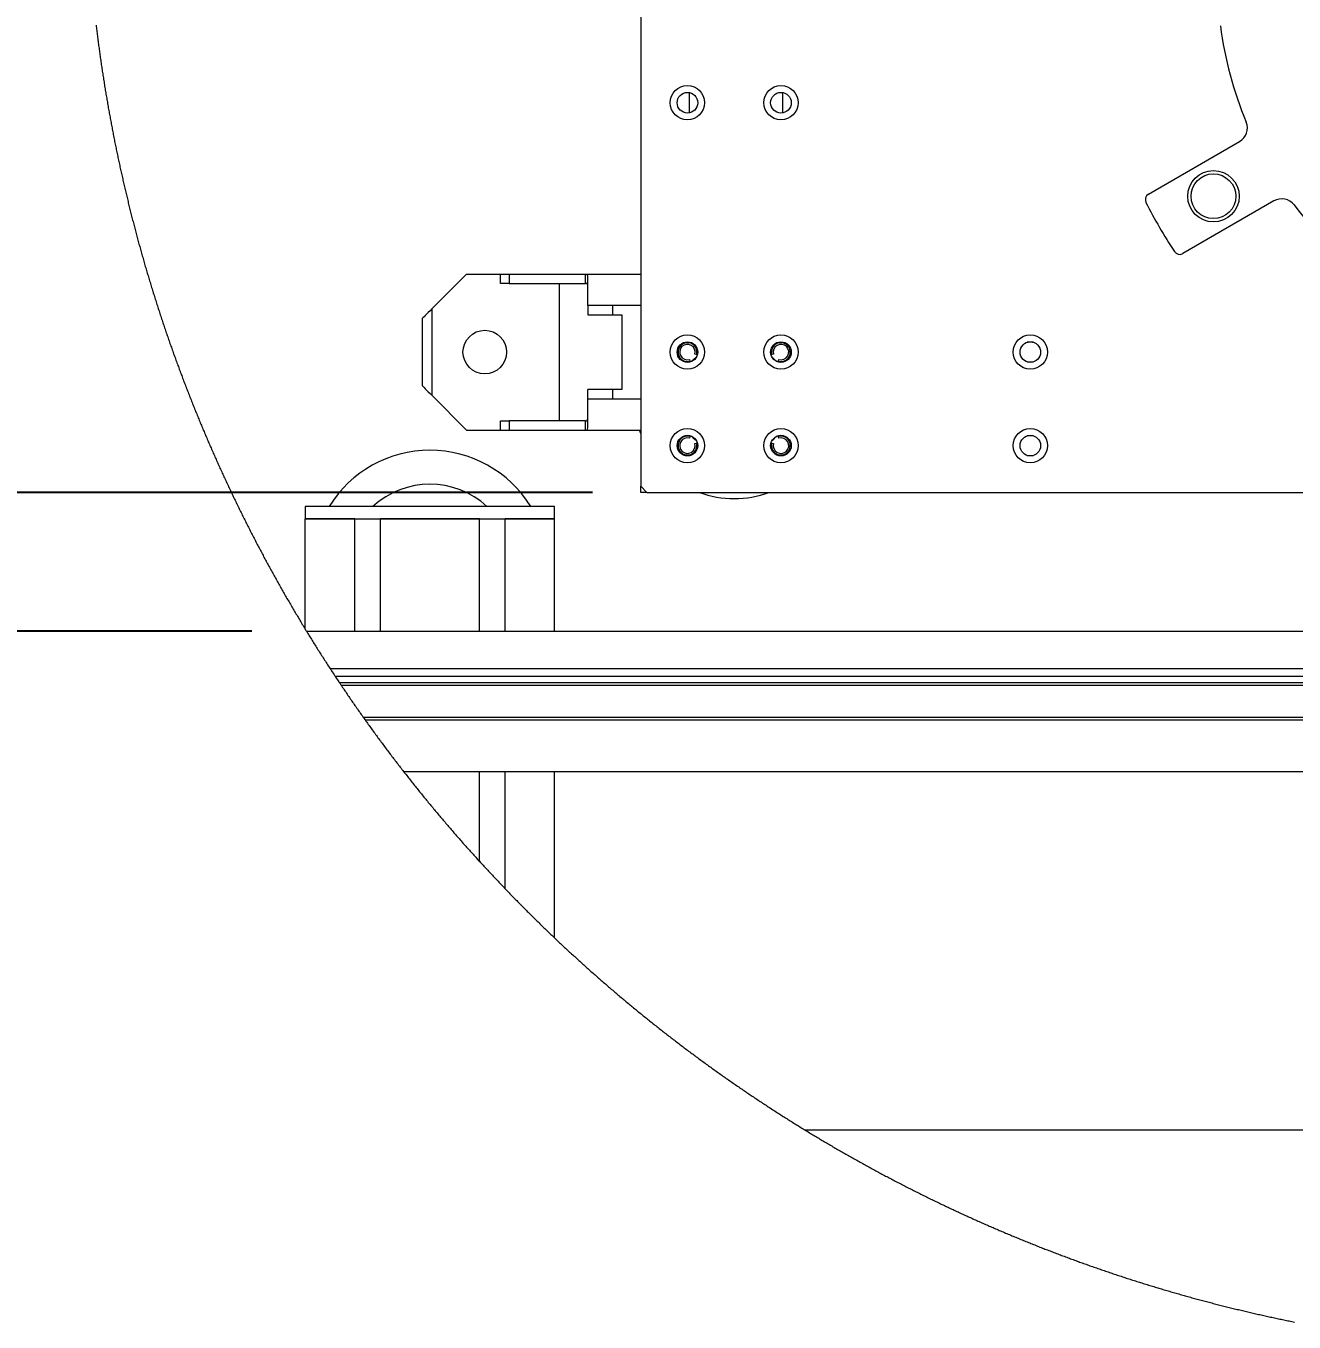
# Model space of a CAD drawing. Header units: millimetres. Extents: x 169 to 14583, y -399 to 10804.
# Drawn here: x 1693 to 2507, y 3822 to 4654 of the extents above; entities that cross this region are included whole.
import ezdxf

# ---------------------------------------------------------------- set-up
doc = ezdxf.new("R2010")
doc.units = ezdxf.units.MM
doc.header["$LTSCALE"] = 35
doc.layers.add('1', color=70, linetype='Continuous')
doc.styles.add('SLDTEXTSTYLE2', font='TXT', dxfattribs={"width": 0.7})
doc.dimstyles.new('SLDDIMSTYLE7', dxfattribs={"dimtxt": 105.988363, "dimasz": 26.25, "dimexe": 0, "dimexo": 0.0625, "dimgap": 26.497091, "dimtad": 1, "dimdec": 0, "dimlfac": 0.5, "dimrnd": 1e-09, "dimzin": 12, "dimdsep": 46, "dimtxsty": 'SLDTEXTSTYLE2', "dimsah": 1, "dimcen": 0.09, "dimadec": 0, "dimazin": 3, "dimtfac": 1, "dimtdec": 3, "dimtofl": 0, "dimtmove": 0, "dimatfit": 3, "dimfxl": 0, "dimfrac": 2, "dimtolj": 1, "dimtzin": 12, "dimarcsym": 0})

# ---------------------------------------------------------------- blocks, each defined once
blk = doc.blocks.new('_D_44')
at = {"layer": '1'}
for p, q in [((2056.63, 4354.46), (1472.93, 4354.46)), ((1507.93, 4354.46), (1507.93, 4265.46)), ((1313.46, 4177.32), (1313.46, 4318.97)), ((1475.52, 4318.97), (1475.52, 4177.32)), ((1838.16, 4265.46), (1472.93, 4265.46)), ((1507.93, 4265.46), (1507.93, 4177.32))]:
    blk.add_line(p, q, dxfattribs=at)
for centre, start, end in [((1394.49, 4318.97), 0, 180), ((1394.49, 4177.32), 180, 0)]:
    blk.add_arc(centre, 81.03, start, end, dxfattribs=at)
for points in [[(1507.93, 4354.46), (1502.68, 4328.21), (1513.18, 4328.21)], [(1507.93, 4265.46), (1513.18, 4291.71), (1502.68, 4291.71)]]:
    blk.add_solid(points, dxfattribs=at)
at = {"layer": '1', "insert": (1336.85, 4177.32), "char_height": 92.604, "attachment_point": 1, "rotation": 90, "style": 'SLDTEXTSTYLE2'}
blk.add_mtext('45', dxfattribs=at)

msp = doc.modelspace()

# ---------------------------------------------------------------- linework, layer by layer
at = {"color": 7, "linetype": 'Continuous', "lineweight": 18}
for p, q in [((2087.633, 5175.464), (2087.633, 4358.465)), ((2118.933, 4597.994), (2118.933, 4610.935)), ((2178.933, 4597.994), (2178.933, 4610.935)), ((2413.413, 4545.774), (2471.908, 4579.545)), ((2493.908, 4541.44), (2435.413, 4507.668)), ((1975.917, 4494.464), (1953.633, 4472.18)), ((1975.917, 4494.464), (1997.594, 4494.464)), ((1997.594, 4488.465), (1997.594, 4494.464)), ((1997.594, 4494.464), (2003.153, 4494.464)), ((2003.153, 4494.464), (2003.153, 4488.465)), ((2003.153, 4494.464), (2052.162, 4494.464)), ((2052.162, 4488.465), (2052.162, 4494.464)), ((2052.162, 4494.464), (2053.247, 4494.464)), ((2053.247, 4494.464), (2087.633, 4494.464)), ((2053.633, 4474.464), (2053.633, 4493.162)), ((2003.153, 4488.465), (1997.594, 4488.465)), ((2003.153, 4488.465), (2052.162, 4488.465)), ((2035.633, 4400.464), (2035.633, 4488.465)), ((2053.421, 4488.465), (2052.162, 4488.465)), ((2053.421, 4488.465), (2053.421, 4488.131)), ((2053.633, 4474.464), (2053.633, 4468.464)), ((2069.633, 4474.464), (2053.633, 4474.464)), ((2069.633, 4474.464), (2069.633, 4468.464)), ((2087.633, 4474.464), (2069.633, 4474.464)), ((1947.633, 4422.749), (1947.633, 4466.18)), ((1953.633, 4472.18), (1953.633, 4416.749)), ((2053.633, 4468.464), (2069.633, 4468.464)), ((2069.633, 4468.464), (2075.633, 4468.464)), ((2075.633, 4468.464), (2075.633, 4420.464)), ((2339.6, 4450.764), (2335.666, 4450.764)), ((2123.429, 4442.912), (2122.463, 4443.17)), ((2124.008, 4442.756), (2123.429, 4442.912)), ((2171.837, 4442.912), (2171.258, 4442.756)), ((2171.657, 4441.665), (2174.833, 4438.488)), ((2172.803, 4443.17), (2171.837, 4442.912)), ((2118.927, 4439.635), (2119.186, 4438.669)), ((2119.186, 4438.669), (2119.341, 4438.089)), ((2175.925, 4438.089), (2176.08, 4438.669)), ((2176.08, 4438.669), (2176.339, 4439.635)), ((2335.666, 4438.165), (2339.6, 4438.165)), ((1953.633, 4416.749), (1975.917, 4394.464)), ((2053.633, 4414.465), (2053.633, 4420.464)), ((2069.633, 4420.464), (2053.633, 4420.464)), ((2069.633, 4420.464), (2069.633, 4414.465)), ((2075.633, 4420.464), (2069.633, 4420.464)), ((2053.633, 4414.465), (2069.633, 4414.465)), ((2053.633, 4395.767), (2053.633, 4414.465)), ((2069.633, 4414.465), (2087.633, 4414.465)), ((1997.594, 4394.464), (1997.594, 4400.464)), ((1997.594, 4400.464), (2003.153, 4400.464)), ((2003.153, 4400.464), (2003.153, 4394.464)), ((2052.162, 4400.464), (2003.153, 4400.464)), ((2052.162, 4400.464), (2053.421, 4400.464)), ((2052.162, 4394.464), (2052.162, 4400.464)), ((2053.421, 4400.798), (2053.421, 4400.464)), ((1975.917, 4394.464), (1997.594, 4394.464)), ((1997.594, 4394.464), (2003.153, 4394.464)), ((2003.153, 4394.464), (2052.162, 4394.464)), ((2052.162, 4394.464), (2053.247, 4394.464)), ((2053.247, 4394.464), (2087.633, 4394.464)), ((2087.633, 4392.193), (2086.838, 4394.464)), ((2119.186, 4390.26), (2118.927, 4389.294)), ((2119.341, 4390.84), (2119.186, 4390.26)), ((2122.463, 4385.759), (2123.429, 4386.017)), ((2123.429, 4386.017), (2124.008, 4386.173)), ((2171.258, 4386.173), (2171.837, 4386.017)), ((2171.837, 4386.017), (2172.803, 4385.759)), ((2176.08, 4390.26), (2175.925, 4390.84)), ((2176.339, 4389.294), (2176.08, 4390.26)), ((2339.6, 4390.765), (2335.666, 4390.765)), ((2335.666, 4378.164), (2339.6, 4378.164)), ((2087.633, 4354.464), (2087.633, 4358.465)), ((2087.633, 4358.465), (2091.633, 4354.464)), ((2091.633, 4354.464), (2087.633, 4354.464)), ((2091.633, 4354.464), (3003.633, 4354.464)), ((1872.433, 4345.465), (1872.433, 4337.465)), ((2032.433, 4345.465), (1872.433, 4345.465)), ((2032.433, 4337.465), (2032.433, 4345.465)), ((1904.133, 4337.465), (1872.433, 4337.465)), ((1872.433, 4266.661), (1872.433, 4337.465)), ((1872.433, 4337.465), (2032.433, 4337.465)), ((1904.133, 4265.465), (1904.133, 4337.465)), ((1920.733, 4265.465), (1920.733, 4337.465)), ((1984.133, 4337.465), (1920.733, 4337.465)), ((1984.133, 4265.465), (1984.133, 4337.465)), ((2000.733, 4265.465), (2000.733, 4337.465)), ((2032.433, 4337.465), (2000.733, 4337.465)), ((2032.433, 4265.465), (2032.433, 4337.465)), ((1873.164, 4265.465), (3412.433, 4265.465)), ((1888.324, 4241.464), (3412.433, 4241.464)), ((1891.608, 4236.465), (3412.433, 4236.465)), ((1894.267, 4232.464), (3412.433, 4232.464)), ((1895.406, 4230.764), (3412.433, 4230.764)), ((1909.63, 4210.165), (3412.433, 4210.165)), ((1910.839, 4208.464), (3412.433, 4208.464)), ((1935.446, 4175.464), (3412.433, 4175.464)), ((1984.133, 4117.787), (1984.133, 4175.464)), ((2000.733, 4100.065), (2000.733, 4175.464)), ((2032.433, 4068.555), (2032.433, 4175.464)), ((2192.866, 3945.464), (3202.4, 3945.464))]:
    msp.add_line(p, q, dxfattribs=at)
at = {"color": 7, "linetype": 'Continuous', "lineweight": 18, "flags": 128}
for points in [[(1738.202, 4654.32), (1738.307, 4653.447), (1738.413, 4652.574), (1738.52, 4651.701), (1738.628, 4650.828), (1738.736, 4649.956), (1738.845, 4649.083), (1738.955, 4648.211), (1739.066, 4647.339), (1739.177, 4646.467), (1739.29, 4645.595), (1739.403, 4644.723), (1739.517, 4643.851), (1739.631, 4642.979), (1739.747, 4642.108), (1739.863, 4641.236), (1739.98, 4640.365), (1740.098, 4639.493), (1740.217, 4638.622), (1740.336, 4637.751), (1740.457, 4636.88), (1740.577, 4636.009), (1740.699, 4635.139), (1740.822, 4634.268), (1740.945, 4633.397), (1741.069, 4632.527), (1741.195, 4631.657), (1741.32, 4630.787), (1741.447, 4629.916), (1741.574, 4629.047), (1741.703, 4628.177), (1741.831, 4627.307), (1741.961, 4626.437), (1742.092, 4625.568), (1742.223, 4624.698), (1742.355, 4623.829), (1742.488, 4622.96), (1742.622, 4622.091), (1742.756, 4621.222), (1742.891, 4620.353), (1743.028, 4619.485), (1743.165, 4618.616), (1743.302, 4617.748), (1743.441, 4616.88), (1743.58, 4616.011), (1743.72, 4615.143), (1743.861, 4614.276), (1744.002, 4613.408), (1744.144, 4612.54), (1744.287, 4611.673), (1744.431, 4610.805), (1744.576, 4609.938), (1744.722, 4609.071), (1744.868, 4608.204), (1745.016, 4607.337), (1745.163, 4606.47), (1745.312, 4605.604), (1745.461, 4604.737), (1745.612, 4603.871), (1745.763, 4603.005), (1745.914, 4602.139), (1746.068, 4601.273), (1746.221, 4600.407), (1746.375, 4599.542), (1746.53, 4598.676), (1746.686, 4597.811), (1746.842, 4596.946), (1747, 4596.081), (1747.158, 4595.216), (1747.317, 4594.351), (1747.477, 4593.487), (1747.637, 4592.622), (1747.798, 4591.758), (1747.961, 4590.894), (1748.123, 4590.03), (1748.287, 4589.166), (1748.451, 4588.302), (1748.617, 4587.438), (1748.783, 4586.575), (1748.95, 4585.712), (1749.117, 4584.849), (1749.285, 4583.986), (1749.454, 4583.123), (1749.625, 4582.26), (1749.795, 4581.398), (1749.967, 4580.535), (1750.139, 4579.673), (1750.312, 4578.811), (1750.486, 4577.949), (1750.66, 4577.087), (1750.836, 4576.226), (1751.012, 4575.365), (1751.189, 4574.503), (1751.367, 4573.642), (1751.545, 4572.781), (1751.725, 4571.921), (1751.905, 4571.06), (1752.086, 4570.2), (1752.268, 4569.339), (1752.45, 4568.479), (1752.634, 4567.619), (1752.818, 4566.76), (1753.002, 4565.9), (1753.188, 4565.041), (1753.375, 4564.181), (1753.561, 4563.322), (1753.749, 4562.463), (1753.938, 4561.605), (1754.127, 4560.746), (1754.318, 4559.888), (1754.509, 4559.029), (1754.701, 4558.171), (1754.894, 4557.314), (1755.087, 4556.456), (1755.281, 4555.598), (1755.476, 4554.741), (1755.672, 4553.884), (1755.868, 4553.027), (1756.066, 4552.17), (1756.264, 4551.313), (1756.463, 4550.457), (1756.662, 4549.601), (1756.863, 4548.745), (1757.064, 4547.889), (1757.266, 4547.033), (1757.469, 4546.177), (1757.672, 4545.322), (1757.877, 4544.467), (1758.082, 4543.612), (1758.288, 4542.757), (1758.494, 4541.903), (1758.702, 4541.048), (1758.91, 4540.194), (1759.119, 4539.34), (1759.329, 4538.486), (1759.54, 4537.632), (1759.751, 4536.779), (1759.963, 4535.926), (1760.176, 4535.073), (1760.389, 4534.22), (1760.604, 4533.367), (1760.819, 4532.515), (1761.035, 4531.662), (1761.252, 4530.81), (1761.469, 4529.958), (1761.688, 4529.107), (1761.907, 4528.255), (1762.126, 4527.404), (1762.347, 4526.553), (1762.568, 4525.702), (1762.791, 4524.851), (1763.014, 4524.001), (1763.237, 4523.15), (1763.462, 4522.3), (1763.687, 4521.45), (1763.913, 4520.601), (1764.14, 4519.751), (1764.368, 4518.902), (1764.596, 4518.053), (1764.825, 4517.204), (1765.055, 4516.355), (1765.286, 4515.507), (1765.517, 4514.659), (1765.749, 4513.811), (1765.983, 4512.963), (1766.216, 4512.115), (1766.451, 4511.268), (1766.686, 4510.421), (1766.922, 4509.574), (1767.159, 4508.727), (1767.397, 4507.881), (1767.635, 4507.034), (1767.874, 4506.188), (1768.114, 4505.342), (1768.355, 4504.497), (1768.597, 4503.651), (1768.839, 4502.806), (1769.082, 4501.961), (1769.326, 4501.116), (1769.57, 4500.272), (1769.815, 4499.427), (1770.061, 4498.583), (1770.308, 4497.74), (1770.556, 4496.896), (1770.804, 4496.052), (1771.053, 4495.209), (1771.303, 4494.366), (1771.554, 4493.524), (1771.806, 4492.681), (1772.058, 4491.839), (1772.311, 4490.997), (1772.564, 4490.155), (1772.819, 4489.313), (1773.074, 4488.472), (1773.33, 4487.631), (1773.587, 4486.79), (1773.845, 4485.949), (1774.103, 4485.109), (1774.362, 4484.269), (1774.622, 4483.429), (1774.883, 4482.589), (1775.144, 4481.749), (1775.406, 4480.91), (1775.669, 4480.071), (1775.933, 4479.233), (1776.197, 4478.394), (1776.463, 4477.556), (1776.729, 4476.718), (1776.995, 4475.88), (1777.263, 4475.042), (1777.531, 4474.205), (1777.8, 4473.368), (1778.07, 4472.531), (1778.34, 4471.695), (1778.612, 4470.858), (1778.884, 4470.022), (1779.157, 4469.186), (1779.43, 4468.351), (1779.705, 4467.515), (1779.98, 4466.68), (1780.256, 4465.846), (1780.532, 4465.011), (1780.81, 4464.177), (1781.088, 4463.343), (1781.367, 4462.509), (1781.647, 4461.675), (1781.927, 4460.842), (1782.208, 4460.009), (1782.49, 4459.176), (1782.773, 4458.343), (1783.056, 4457.511), (1783.34, 4456.679), (1783.626, 4455.847), (1783.911, 4455.016), (1784.198, 4454.185), (1784.485, 4453.354), (1784.773, 4452.523), (1785.062, 4451.692), (1785.351, 4450.862), (1785.642, 4450.032), (1785.933, 4449.203), (1786.224, 4448.373), (1786.517, 4447.544), (1786.81, 4446.715), (1787.104, 4445.887), (1787.399, 4445.058), (1787.694, 4444.23), (1787.991, 4443.402), (1788.288, 4442.575), (1788.586, 4441.748), (1788.884, 4440.921), (1789.184, 4440.094), (1789.484, 4439.267), (1789.784, 4438.441), (1790.086, 4437.615), (1790.388, 4436.79), (1790.691, 4435.964), (1790.995, 4435.139), (1791.3, 4434.314), (1791.605, 4433.49), (1791.911, 4432.666), (1792.218, 4431.842), (1792.525, 4431.018), (1792.834, 4430.195), (1793.143, 4429.372), (1793.453, 4428.549), (1793.763, 4427.726), (1794.075, 4426.904), (1794.387, 4426.082), (1794.7, 4425.26), (1795.013, 4424.439), (1795.327, 4423.618), (1795.642, 4422.797), (1795.958, 4421.976), (1796.275, 4421.156), (1796.592, 4420.336), (1796.91, 4419.516), (1797.229, 4418.697), (1797.548, 4417.878), (1797.869, 4417.059), (1798.19, 4416.24), (1798.511, 4415.422), (1798.834, 4414.604), (1799.157, 4413.786), (1799.481, 4412.969), (1799.806, 4412.152), (1800.131, 4411.335), (1800.457, 4410.519), (1800.785, 4409.703), (1801.112, 4408.887), (1801.441, 4408.071), (1801.77, 4407.256), (1802.1, 4406.441), (1802.431, 4405.626), (1802.762, 4404.812), (1803.094, 4403.998), (1803.427, 4403.184), (1803.761, 4402.371), (1804.095, 4401.557), (1804.43, 4400.745), (1804.766, 4399.932), (1805.103, 4399.12), (1805.44, 4398.308), (1805.778, 4397.496), (1806.117, 4396.685), (1806.457, 4395.874), (1806.797, 4395.063), (1807.138, 4394.253), (1807.479, 4393.443), (1807.822, 4392.633), (1808.166, 4391.823), (1808.509, 4391.014), (1808.854, 4390.205), (1809.199, 4389.397), (1809.546, 4388.589), (1809.893, 4387.781), (1810.24, 4386.973), (1810.589, 4386.166), (1810.938, 4385.359), (1811.287, 4384.552), (1811.638, 4383.746), (1811.989, 4382.94), (1812.342, 4382.134), (1812.695, 4381.329), (1813.048, 4380.524), (1813.402, 4379.719), (1813.757, 4378.915), (1814.113, 4378.111), (1814.469, 4377.307), (1814.826, 4376.504), (1815.185, 4375.701), (1815.543, 4374.898), (1815.902, 4374.095), (1816.263, 4373.293), (1816.623, 4372.491), (1816.985, 4371.69), (1817.347, 4370.889), (1817.71, 4370.088), (1818.074, 4369.288), (1818.439, 4368.487), (1818.804, 4367.688), (1819.17, 4366.888), (1819.536, 4366.089), (1819.904, 4365.29), (1820.272, 4364.492), (1820.641, 4363.694), (1821.01, 4362.896), (1821.381, 4362.098), (1821.752, 4361.301), (1822.123, 4360.505), (1822.496, 4359.708), (1822.869, 4358.912), (1823.243, 4358.116), (1823.617, 4357.321), (1823.993, 4356.526), (1824.369, 4355.731), (1824.746, 4354.937), (1825.123, 4354.143), (1825.501, 4353.349), (1825.881, 4352.555), (1826.26, 4351.762), (1826.641, 4350.97), (1827.022, 4350.177), (1827.404, 4349.385), (1827.786, 4348.594), (1828.169, 4347.803), (1828.554, 4347.012), (1828.938, 4346.221), (1829.324, 4345.431), (1829.71, 4344.641), (1830.097, 4343.851), (1830.484, 4343.062), (1830.873, 4342.273), (1831.262, 4341.485), (1831.652, 4340.697), (1832.042, 4339.909), (1832.433, 4339.122), (1832.825, 4338.335), (1833.218, 4337.548), (1833.611, 4336.762), (1834.005, 4335.975), (1834.4, 4335.19), (1834.795, 4334.405), (1835.192, 4333.62), (1835.588, 4332.835), (1835.986, 4332.051), (1836.385, 4331.267), (1836.784, 4330.484), (1837.183, 4329.701), (1837.584, 4328.918), (1837.985, 4328.136), (1838.387, 4327.354), (1838.79, 4326.572), (1839.193, 4325.791), (1839.597, 4325.01), (1840.002, 4324.229), (1840.407, 4323.449), (1840.814, 4322.669), (1841.22, 4321.89), (1841.628, 4321.111), (1842.036, 4320.332), (1842.445, 4319.554), (1842.855, 4318.776), (1843.266, 4317.998), (1843.677, 4317.221), (1844.089, 4316.444), (1844.501, 4315.668), (1844.914, 4314.892), (1845.328, 4314.116), (1845.743, 4313.341), (1846.158, 4312.566), (1846.574, 4311.791), (1846.991, 4311.017), (1847.409, 4310.243), (1847.827, 4309.47), (1848.246, 4308.697), (1848.665, 4307.924), (1849.085, 4307.152), (1849.506, 4306.38), (1849.928, 4305.609), (1850.351, 4304.838), (1850.774, 4304.067), (1851.198, 4303.296), (1851.622, 4302.527), (1852.047, 4301.757), (1852.473, 4300.988), (1852.9, 4300.219), (1853.327, 4299.45), (1853.755, 4298.683), (1854.184, 4297.915), (1854.613, 4297.148), (1855.043, 4296.381), (1855.474, 4295.614), (1855.906, 4294.848), (1856.338, 4294.083), (1856.771, 4293.317), (1857.204, 4292.552), (1857.638, 4291.788), (1858.074, 4291.024), (1858.509, 4290.26), (1858.945, 4289.497), (1859.383, 4288.734), (1859.82, 4287.971), (1860.259, 4287.209), (1860.698, 4286.447), (1861.138, 4285.686), (1861.578, 4284.925), (1862.02, 4284.165), (1862.462, 4283.405), (1862.904, 4282.645), (1863.348, 4281.886), (1863.791, 4281.127), (1864.236, 4280.368), (1864.681, 4279.61), (1865.128, 4278.853), (1865.574, 4278.095), (1866.022, 4277.338), (1866.47, 4276.582), (1866.919, 4275.826), (1867.368, 4275.07), (1867.818, 4274.315), (1868.269, 4273.56), (1868.721, 4272.806), (1869.173, 4272.052), (1869.626, 4271.298), (1870.08, 4270.545), (1870.534, 4269.792), (1870.989, 4269.04), (1871.444, 4268.288), (1871.901, 4267.536), (1872.358, 4266.785), (1872.433, 4266.661), (1872.891, 4265.911), (1873.164, 4265.465), (1873.622, 4264.715), (1874.082, 4263.965), (1874.542, 4263.216), (1875.003, 4262.467), (1875.465, 4261.719), (1875.927, 4260.971), (1876.39, 4260.224), (1876.854, 4259.477), (1877.318, 4258.73), (1877.783, 4257.984), (1878.249, 4257.238), (1878.716, 4256.493), (1879.183, 4255.748), (1879.651, 4255.003), (1880.119, 4254.259), (1880.588, 4253.516), (1881.058, 4252.772), (1881.528, 4252.03), (1881.999, 4251.287), (1882.471, 4250.546), (1882.944, 4249.804), (1883.417, 4249.063), (1883.891, 4248.322), (1884.365, 4247.582), (1884.84, 4246.842), (1885.316, 4246.103), (1885.793, 4245.364), (1886.27, 4244.626), (1886.748, 4243.888), (1887.227, 4243.15), (1887.706, 4242.413), (1888.185, 4241.676), (1888.324, 4241.464), (1888.804, 4240.728), (1889.286, 4239.992), (1889.768, 4239.257), (1890.251, 4238.522), (1890.734, 4237.788), (1891.218, 4237.054), (1891.608, 4236.465), (1892.093, 4235.731), (1892.579, 4234.999), (1893.065, 4234.266), (1893.553, 4233.535), (1894.041, 4232.803), (1894.267, 4232.464), (1894.756, 4231.734), (1895.246, 4231.003), (1895.406, 4230.764), (1895.896, 4230.035), (1896.388, 4229.306), (1896.88, 4228.577), (1897.372, 4227.848), (1897.865, 4227.12), (1898.359, 4226.393), (1898.853, 4225.666), (1899.349, 4224.939), (1899.845, 4224.213), (1900.341, 4223.487), (1900.838, 4222.762), (1901.336, 4222.038), (1901.834, 4221.313), (1902.333, 4220.589), (1902.833, 4219.866), (1903.333, 4219.143), (1903.834, 4218.421), (1904.336, 4217.698), (1904.839, 4216.977), (1905.342, 4216.256), (1905.845, 4215.535), (1906.35, 4214.815), (1906.855, 4214.095), (1907.36, 4213.376), (1907.866, 4212.657), (1908.373, 4211.939), (1908.881, 4211.221), (1909.389, 4210.503), (1909.63, 4210.165), (1910.139, 4209.448), (1910.649, 4208.731), (1910.839, 4208.464), (1911.35, 4207.749), (1911.861, 4207.034), (1912.374, 4206.319), (1912.886, 4205.605), (1913.4, 4204.891), (1913.914, 4204.177), (1914.428, 4203.465), (1914.944, 4202.752), (1915.46, 4202.04), (1915.976, 4201.329), (1916.493, 4200.618), (1917.011, 4199.907), (1917.53, 4199.197), (1918.049, 4198.488), (1918.569, 4197.779), (1919.089, 4197.07), (1919.61, 4196.362), (1920.132, 4195.654), (1920.655, 4194.947), (1921.178, 4194.24), (1921.701, 4193.534), (1922.226, 4192.828), (1922.751, 4192.123), (1923.276, 4191.418), (1923.803, 4190.714), (1924.33, 4190.01), (1924.857, 4189.307), (1925.385, 4188.604), (1925.914, 4187.901), (1926.444, 4187.199), (1926.974, 4186.498), (1927.505, 4185.797), (1928.036, 4185.097), (1928.568, 4184.397), (1929.101, 4183.697), (1929.634, 4182.998), (1930.168, 4182.299), (1930.702, 4181.601), (1931.238, 4180.904), (1931.774, 4180.207), (1932.31, 4179.51), (1932.847, 4178.814), (1933.385, 4178.118), (1933.923, 4177.423), (1934.462, 4176.729), (1935.002, 4176.035), (1935.446, 4175.464), (1935.987, 4174.771), (1936.528, 4174.079), (1937.07, 4173.386), (1937.613, 4172.695), (1938.156, 4172.003), (1938.7, 4171.312), (1939.244, 4170.622), (1939.79, 4169.932), (1940.335, 4169.243), (1940.882, 4168.554), (1941.429, 4167.866), (1941.977, 4167.178), (1942.525, 4166.491), (1943.074, 4165.804), (1943.624, 4165.118), (1944.174, 4164.432), (1944.725, 4163.746), (1945.276, 4163.062), (1945.828, 4162.377), (1946.381, 4161.694), (1946.934, 4161.01), (1947.488, 4160.328), (1948.042, 4159.645), (1948.597, 4158.963), (1949.153, 4158.282), (1949.71, 4157.601), (1950.267, 4156.921), (1950.825, 4156.241), (1951.383, 4155.562), (1951.941, 4154.883), (1952.501, 4154.205), (1953.061, 4153.527), (1953.622, 4152.85), (1954.184, 4152.173), (1954.745, 4151.497), (1955.308, 4150.822), (1955.871, 4150.146), (1956.435, 4149.472), (1956.999, 4148.798), (1957.564, 4148.124), (1958.13, 4147.451), (1958.696, 4146.778), (1959.263, 4146.106), (1959.831, 4145.434), (1960.399, 4144.764), (1960.968, 4144.093), (1961.537, 4143.423), (1962.107, 4142.753), (1962.677, 4142.084), (1963.248, 4141.416), (1963.82, 4140.748), (1964.393, 4140.081), (1964.965, 4139.414), (1965.539, 4138.747), (1966.113, 4138.081), (1966.688, 4137.416), (1967.264, 4136.751), (1967.84, 4136.087), (1968.416, 4135.423), (1968.993, 4134.76), (1969.571, 4134.097), (1970.15, 4133.435), (1970.728, 4132.773), (1971.308, 4132.112), (1971.889, 4131.452), (1972.469, 4130.792), (1973.051, 4130.132), (1973.633, 4129.473), (1974.215, 4128.815), (1974.799, 4128.157), (1975.382, 4127.499), (1975.966, 4126.842), (1976.552, 4126.186), (1977.137, 4125.53), (1977.724, 4124.875), (1978.31, 4124.22), (1978.898, 4123.566), (1979.485, 4122.912), (1980.074, 4122.259), (1980.663, 4121.606), (1981.253, 4120.954), (1981.843, 4120.303), (1982.435, 4119.652), (1983.026, 4119.001), (1983.618, 4118.351), (1984.133, 4117.787), (1984.726, 4117.138), (1985.32, 4116.489), (1985.915, 4115.842), (1986.51, 4115.194), (1987.105, 4114.548), (1987.701, 4113.901), (1988.298, 4113.256), (1988.896, 4112.611), (1989.494, 4111.966), (1990.092, 4111.322), (1990.691, 4110.679), (1991.291, 4110.036), (1991.891, 4109.393), (1992.492, 4108.751), (1993.093, 4108.11), (1993.696, 4107.469), (1994.298, 4106.829), (1994.902, 4106.189), (1995.505, 4105.55), (1996.11, 4104.911), (1996.715, 4104.273), (1997.32, 4103.636), (1997.926, 4102.999), (1998.533, 4102.363), (1999.14, 4101.727), (1999.748, 4101.092), (2000.357, 4100.457), (2000.733, 4100.065), (2001.342, 4099.431), (2001.952, 4098.798), (2002.563, 4098.165), (2003.174, 4097.533), (2003.786, 4096.901), (2004.398, 4096.27), (2005.011, 4095.64), (2005.624, 4095.01), (2006.238, 4094.38), (2006.853, 4093.752), (2007.468, 4093.124), (2008.083, 4092.496), (2008.699, 4091.869), (2009.316, 4091.242), (2009.933, 4090.616), (2010.551, 4089.991), (2011.17, 4089.366), (2011.789, 4088.741), (2012.409, 4088.118), (2013.029, 4087.494), (2013.65, 4086.872), (2014.271, 4086.25), (2014.893, 4085.628), (2015.516, 4085.007), (2016.139, 4084.387), (2016.762, 4083.767), (2017.386, 4083.148), (2018.011, 4082.529), (2018.637, 4081.911), (2019.262, 4081.294), (2019.889, 4080.677), (2020.516, 4080.06), (2021.143, 4079.444), (2021.771, 4078.829), (2022.4, 4078.215), (2023.029, 4077.601), (2023.659, 4076.987), (2024.29, 4076.374), (2024.92, 4075.762), (2025.552, 4075.15), (2026.184, 4074.539), (2026.817, 4073.928), (2027.45, 4073.318), (2028.083, 4072.708), (2028.718, 4072.1), (2029.353, 4071.491), (2029.988, 4070.883), (2030.624, 4070.276), (2031.26, 4069.67), (2031.897, 4069.064), (2032.433, 4068.555), (2033.071, 4067.95), (2033.71, 4067.345), (2034.349, 4066.742), (2034.988, 4066.138), (2035.629, 4065.536), (2036.269, 4064.934), (2036.911, 4064.332), (2037.552, 4063.731), (2038.195, 4063.131), (2038.838, 4062.531), (2039.482, 4061.932), (2040.125, 4061.333), (2040.77, 4060.736), (2041.415, 4060.138), (2042.061, 4059.541), (2042.707, 4058.945), (2043.354, 4058.35), (2044.001, 4057.755), (2044.649, 4057.16), (2045.298, 4056.566), (2045.946, 4055.973), (2046.596, 4055.38), (2047.246, 4054.788), (2047.896, 4054.197), (2048.547, 4053.606), (2049.199, 4053.016), (2049.851, 4052.426), (2050.504, 4051.837), (2051.157, 4051.248), (2051.811, 4050.66), (2052.465, 4050.073), (2053.12, 4049.486), (2053.775, 4048.9), (2054.431, 4048.315), (2055.088, 4047.73), (2055.745, 4047.145), (2056.402, 4046.562), (2057.06, 4045.978), (2057.719, 4045.396), (2058.378, 4044.814), (2059.037, 4044.233), (2059.698, 4043.652), (2060.358, 4043.072), (2061.019, 4042.492), (2061.681, 4041.913), (2062.343, 4041.335), (2063.006, 4040.757), (2063.669, 4040.18), (2064.333, 4039.604), (2064.998, 4039.028), (2065.662, 4038.452), (2066.328, 4037.878), (2066.994, 4037.304), (2067.66, 4036.73), (2068.327, 4036.157), (2068.995, 4035.585), (2069.663, 4035.013), (2070.331, 4034.442), (2071, 4033.871), (2071.67, 4033.302), (2072.34, 4032.732), (2073.01, 4032.164), (2073.682, 4031.596), (2074.353, 4031.028), (2075.026, 4030.462), (2075.698, 4029.895), (2076.371, 4029.33), (2077.045, 4028.765), (2077.719, 4028.2), (2078.394, 4027.637), (2079.069, 4027.073), (2079.745, 4026.511), (2080.421, 4025.949), (2081.098, 4025.388), (2081.775, 4024.827), (2082.453, 4024.267), (2083.131, 4023.708), (2083.81, 4023.149), (2084.489, 4022.591), (2085.169, 4022.033), (2085.849, 4021.476), (2086.53, 4020.92), (2087.212, 4020.364), (2087.893, 4019.809), (2088.576, 4019.255), (2089.259, 4018.701), (2089.942, 4018.148), (2090.626, 4017.595), (2091.31, 4017.043), (2091.995, 4016.491), (2092.68, 4015.941), (2093.367, 4015.39), (2094.053, 4014.841), (2094.739, 4014.292), (2095.427, 4013.744), (2096.115, 4013.196), (2096.803, 4012.649), (2097.492, 4012.103), (2098.181, 4011.557), (2098.871, 4011.012), (2099.562, 4010.468), (2100.253, 4009.924), (2100.944, 4009.38), (2101.635, 4008.838), (2102.328, 4008.296), (2103.021, 4007.755), (2103.714, 4007.214), (2104.408, 4006.674), (2105.102, 4006.134), (2105.797, 4005.596), (2106.493, 4005.057), (2107.188, 4004.52), (2107.884, 4003.983), (2108.581, 4003.447), (2109.278, 4002.911), (2109.976, 4002.376), (2110.674, 4001.842), (2111.373, 4001.308), (2112.072, 4000.775), (2112.772, 4000.242), (2113.472, 3999.71), (2114.172, 3999.179), (2114.873, 3998.649), (2115.575, 3998.119), (2116.277, 3997.589), (2116.98, 3997.061), (2117.683, 3996.533), (2118.386, 3996.005), (2119.091, 3995.479), (2119.795, 3994.953), (2120.5, 3994.427), (2121.205, 3993.902), (2121.911, 3993.378), (2122.618, 3992.855), (2123.324, 3992.332), (2124.032, 3991.809), (2124.74, 3991.288), (2125.448, 3990.767), (2126.157, 3990.247), (2126.866, 3989.727), (2127.575, 3989.208), (2128.286, 3988.69), (2128.996, 3988.172), (2129.707, 3987.655), (2130.419, 3987.139), (2131.131, 3986.623), (2131.844, 3986.108), (2132.557, 3985.593), (2133.27, 3985.079), (2133.984, 3984.566), (2134.698, 3984.053), (2135.413, 3983.542), (2136.129, 3983.03), (2136.845, 3982.52), (2137.561, 3982.01), (2138.278, 3981.501), (2138.995, 3980.992), (2139.712, 3980.484), (2140.43, 3979.977), (2141.149, 3979.47), (2141.868, 3978.964), (2142.588, 3978.459), (2143.308, 3977.954), (2144.028, 3977.45), (2144.749, 3976.947), (2145.47, 3976.444), (2146.192, 3975.942), (2146.914, 3975.44), (2147.637, 3974.94), (2148.36, 3974.439), (2149.084, 3973.94), (2149.807, 3973.441), (2150.532, 3972.943), (2151.257, 3972.446), (2151.982, 3971.949), (2152.709, 3971.453), (2153.435, 3970.957), (2154.161, 3970.462), (2154.889, 3969.968), (2155.616, 3969.475), (2156.344, 3968.982), (2157.073, 3968.49), (2157.802, 3967.998), (2158.532, 3967.507), (2159.261, 3967.017), (2159.992, 3966.528), (2160.723, 3966.039), (2161.454, 3965.551), (2162.186, 3965.063), (2162.918, 3964.576), (2163.65, 3964.09), (2164.383, 3963.605), (2165.117, 3963.12), (2165.851, 3962.635), (2166.585, 3962.152), (2167.32, 3961.669), (2168.055, 3961.187), (2168.791, 3960.705), (2169.527, 3960.224), (2170.263, 3959.744), (2171, 3959.265), (2171.738, 3958.786), (2172.475, 3958.308), (2173.214, 3957.83), (2173.953, 3957.353), (2174.692, 3956.877), (2175.431, 3956.402), (2176.171, 3955.927), (2176.912, 3955.453), (2177.652, 3954.98), (2178.394, 3954.507), (2179.135, 3954.035), (2179.878, 3953.563), (2180.62, 3953.092), (2181.363, 3952.622), (2182.106, 3952.153), (2182.851, 3951.684), (2183.595, 3951.216), (2184.34, 3950.749), (2185.085, 3950.282), (2185.83, 3949.816), (2186.576, 3949.351), (2187.323, 3948.886), (2188.07, 3948.422), (2188.817, 3947.959), (2189.565, 3947.496), (2190.313, 3947.034), (2191.061, 3946.573), (2191.81, 3946.112), (2192.56, 3945.652), (2192.866, 3945.464), (2193.616, 3945.005), (2194.366, 3944.547), (2195.117, 3944.09), (2195.868, 3943.633), (2196.62, 3943.177), (2197.372, 3942.721), (2198.124, 3942.266), (2198.877, 3941.812), (2199.631, 3941.359), (2200.385, 3940.906), (2201.138, 3940.454), (2201.893, 3940.002), (2202.648, 3939.552), (2203.403, 3939.102), (2204.159, 3938.652), (2204.915, 3938.204), (2205.672, 3937.756), (2206.429, 3937.308), (2207.186, 3936.862), (2207.944, 3936.416), (2208.702, 3935.971), (2209.461, 3935.526), (2210.219, 3935.082), (2210.979, 3934.639), (2211.739, 3934.197), (2212.499, 3933.755), (2213.26, 3933.314), (2214.021, 3932.873), (2214.782, 3932.434), (2215.544, 3931.995), (2216.306, 3931.557), (2217.069, 3931.119), (2217.832, 3930.682), (2218.595, 3930.246), (2219.359, 3929.81), (2220.123, 3929.375), (2220.888, 3928.941), (2221.652, 3928.508), (2222.418, 3928.075), (2223.184, 3927.643), (2223.95, 3927.212), (2224.716, 3926.781), (2225.483, 3926.351), (2226.251, 3925.922), (2227.018, 3925.493), (2227.787, 3925.065), (2228.555, 3924.638), (2229.324, 3924.212), (2230.093, 3923.786), (2230.863, 3923.361), (2231.633, 3922.937), (2232.403, 3922.513), (2233.174, 3922.09), (2233.945, 3921.668), (2234.717, 3921.246), (2235.489, 3920.825), (2236.261, 3920.405), (2237.034, 3919.986), (2237.807, 3919.567), (2238.581, 3919.149), (2239.354, 3918.732), (2240.129, 3918.315), (2240.903, 3917.899), (2241.678, 3917.484), (2242.454, 3917.07), (2243.229, 3916.656), (2244.006, 3916.242), (2244.782, 3915.83), (2245.559, 3915.418), (2246.336, 3915.007), (2247.114, 3914.597), (2247.892, 3914.188), (2248.67, 3913.779), (2249.449, 3913.371), (2250.228, 3912.963), (2251.008, 3912.556), (2251.788, 3912.15), (2252.568, 3911.745), (2253.348, 3911.341), (2254.129, 3910.937), (2254.911, 3910.534), (2255.692, 3910.131), (2256.474, 3909.729), (2257.257, 3909.328), (2258.04, 3908.928), (2258.823, 3908.528), (2259.606, 3908.129), (2260.39, 3907.731), (2261.175, 3907.334), (2261.959, 3906.937), (2262.744, 3906.541), (2263.53, 3906.145), (2264.315, 3905.751), (2265.101, 3905.357), (2265.888, 3904.964), (2266.675, 3904.571), (2267.462, 3904.179), (2268.249, 3903.788), (2269.037, 3903.398), (2269.825, 3903.009), (2270.614, 3902.62), (2271.403, 3902.231), (2272.192, 3901.844), (2272.982, 3901.457), (2273.771, 3901.071), (2274.562, 3900.686), (2275.352, 3900.301), (2276.144, 3899.917), (2276.935, 3899.534), (2277.727, 3899.152), (2278.519, 3898.77), (2279.311, 3898.389), (2280.104, 3898.009), (2280.897, 3897.629), (2281.69, 3897.25), (2282.484, 3896.872), (2283.278, 3896.495), (2284.072, 3896.118), (2284.867, 3895.742), (2285.663, 3895.367), (2286.458, 3894.993), (2287.254, 3894.619), (2288.05, 3894.246), (2288.846, 3893.874), (2289.643, 3893.502), (2290.441, 3893.131), (2291.238, 3892.761), (2292.036, 3892.392), (2292.834, 3892.023), (2293.633, 3891.655), (2294.432, 3891.288), (2295.231, 3890.921), (2296.031, 3890.555), (2296.83, 3890.19), (2297.63, 3889.826), (2298.431, 3889.463), (2299.232, 3889.1), (2300.033, 3888.738), (2300.835, 3888.376), (2301.636, 3888.016), (2302.439, 3887.656), (2303.241, 3887.296), (2304.044, 3886.938), (2304.847, 3886.58), (2305.651, 3886.223), (2306.454, 3885.867), (2307.259, 3885.511), (2308.063, 3885.156), (2308.868, 3884.802), (2309.673, 3884.449), (2310.478, 3884.096), (2311.284, 3883.744), (2312.09, 3883.393), (2312.896, 3883.043), (2313.703, 3882.693), (2314.51, 3882.344), (2315.318, 3881.996), (2316.125, 3881.648), (2316.933, 3881.302), (2317.741, 3880.956), (2318.55, 3880.61), (2319.359, 3880.266), (2320.168, 3879.922), (2320.978, 3879.579), (2321.788, 3879.237), (2322.598, 3878.895), (2323.408, 3878.554), (2324.219, 3878.214), (2325.03, 3877.874), (2325.841, 3877.536), (2326.653, 3877.198), (2327.465, 3876.861), (2328.278, 3876.524), (2329.09, 3876.189), (2329.903, 3875.854), (2330.716, 3875.519), (2331.53, 3875.186), (2332.344, 3874.853), (2333.158, 3874.521), (2333.972, 3874.19), (2334.787, 3873.859), (2335.602, 3873.53), (2336.417, 3873.201), (2337.233, 3872.872), (2338.049, 3872.545), (2338.865, 3872.218), (2339.682, 3871.892), (2340.498, 3871.567), (2341.316, 3871.242), (2342.133, 3870.918), (2342.951, 3870.595), (2343.769, 3870.273), (2344.587, 3869.951), (2345.406, 3869.63), (2346.225, 3869.31), (2347.044, 3868.991), (2347.863, 3868.672), (2348.683, 3868.354), (2349.503, 3868.037), (2350.323, 3867.721), (2351.144, 3867.405), (2351.965, 3867.09), (2352.786, 3866.776), (2353.608, 3866.463), (2354.429, 3866.15), (2355.252, 3865.838), (2356.074, 3865.527), (2356.896, 3865.217), (2357.719, 3864.907), (2358.542, 3864.598), (2359.366, 3864.29), (2360.19, 3863.983), (2361.014, 3863.676), (2361.838, 3863.37), (2362.663, 3863.065), (2363.487, 3862.76), (2364.313, 3862.457), (2365.138, 3862.154), (2365.964, 3861.852), (2366.79, 3861.55), (2367.616, 3861.25), (2368.442, 3860.95), (2369.269, 3860.651), (2370.096, 3860.352), (2370.924, 3860.055), (2371.751, 3859.758), (2372.579, 3859.461), (2373.407, 3859.166), (2374.236, 3858.872), (2375.064, 3858.578), (2375.893, 3858.285), (2376.722, 3857.992), (2377.552, 3857.7), (2378.381, 3857.41), (2379.211, 3857.119), (2380.042, 3856.83), (2380.872, 3856.541), (2381.703, 3856.254), (2382.534, 3855.967), (2383.365, 3855.68), (2384.197, 3855.395), (2385.029, 3855.11), (2385.861, 3854.826), (2386.693, 3854.543), (2387.526, 3854.26), (2388.359, 3853.978), (2389.192, 3853.697), (2390.025, 3853.417), (2390.859, 3853.138), (2391.693, 3852.859), (2392.527, 3852.581), (2393.361, 3852.304), (2394.196, 3852.027), (2395.031, 3851.751), (2395.866, 3851.476), (2396.701, 3851.202), (2397.537, 3850.929), (2398.373, 3850.656), (2399.209, 3850.384), (2400.045, 3850.113), (2400.882, 3849.843), (2401.719, 3849.573), (2402.556, 3849.304), (2403.393, 3849.036), (2404.231, 3848.769), (2405.069, 3848.502), (2405.907, 3848.236), (2406.745, 3847.971), (2407.584, 3847.707), (2408.422, 3847.443), (2409.261, 3847.181), (2410.101, 3846.919), (2410.94, 3846.657), (2411.78, 3846.397), (2412.62, 3846.137), (2413.46, 3845.878), (2414.301, 3845.62), (2415.142, 3845.363), (2415.982, 3845.106), (2416.824, 3844.85), (2417.665, 3844.595), (2418.507, 3844.341), (2419.349, 3844.087), (2420.191, 3843.834), (2421.033, 3843.582), (2421.875, 3843.331), (2422.718, 3843.08), (2423.561, 3842.831), (2424.405, 3842.582), (2425.248, 3842.333), (2426.092, 3842.086), (2426.936, 3841.839), (2427.78, 3841.593), (2428.624, 3841.348), (2429.469, 3841.104), (2430.314, 3840.86), (2431.159, 3840.617), (2432.004, 3840.375), (2432.849, 3840.134), (2433.695, 3839.893), (2434.541, 3839.654), (2435.387, 3839.415), (2436.234, 3839.176), (2437.08, 3838.939), (2437.927, 3838.702), (2438.774, 3838.466), (2439.621, 3838.231), (2440.468, 3837.997), (2441.316, 3837.763), (2442.164, 3837.53), (2443.012, 3837.298), (2443.86, 3837.067), (2444.709, 3836.837), (2445.557, 3836.607), (2446.406, 3836.378), (2447.255, 3836.15), (2448.105, 3835.922), (2448.954, 3835.696), (2449.804, 3835.47), (2450.654, 3835.244), (2451.504, 3835.02), (2452.354, 3834.797), (2453.205, 3834.574), (2454.056, 3834.352), (2454.906, 3834.131), (2455.758, 3833.91), (2456.609, 3833.69), (2457.461, 3833.472), (2458.312, 3833.253), (2459.164, 3833.036), (2460.016, 3832.82), (2460.869, 3832.604), (2461.721, 3832.388), (2462.574, 3832.174), (2463.427, 3831.961), (2464.28, 3831.748), (2465.133, 3831.536), (2465.987, 3831.325), (2466.84, 3831.115), (2467.695, 3830.905), (2468.549, 3830.696), (2469.403, 3830.488), (2470.257, 3830.281), (2471.112, 3830.074), (2471.967, 3829.869), (2472.822, 3829.664), (2473.677, 3829.46), (2474.532, 3829.256), (2475.388, 3829.053), (2476.244, 3828.852), (2477.1, 3828.651), (2477.956, 3828.451), (2478.812, 3828.251), (2479.668, 3828.052), (2480.525, 3827.854), (2481.382, 3827.657), (2482.239, 3827.461), (2483.096, 3827.265), (2483.953, 3827.07), (2484.811, 3826.876), (2485.669, 3826.683), (2486.527, 3826.49), (2487.385, 3826.299), (2488.243, 3826.108), (2489.102, 3825.918), (2489.96, 3825.728), (2490.819, 3825.54), (2491.678, 3825.352), (2492.537, 3825.165), (2493.396, 3824.979), (2494.256, 3824.793), (2495.115, 3824.609), (2495.975, 3824.425), (2496.835, 3824.242), (2497.695, 3824.06), (2498.555, 3823.878), (2499.416, 3823.697), (2500.277, 3823.517), (2501.137, 3823.338), (2501.998, 3823.16), (2502.859, 3822.982), (2503.721, 3822.805), (2504.582, 3822.629), (2505.444, 3822.454), (2506.305, 3822.28), (2507.167, 3822.106)], [(1953.633, 4472.18), (1952.463, 4471.01), (1951.337, 4469.884), (1950.3, 4468.847), (1949.39, 4467.938), (1948.644, 4467.191), (1948.09, 4466.637), (1947.748, 4466.296), (1947.633, 4466.18)], [(2120.433, 4438.488), (2121.131, 4439.256), (2123.61, 4441.665)], [(1947.633, 4422.749), (1947.748, 4422.633), (1948.09, 4422.292), (1948.644, 4421.738), (1949.39, 4420.991), (1950.3, 4420.082), (1951.337, 4419.045), (1952.463, 4417.919), (1953.633, 4416.749)], [(2123.61, 4387.264), (2121.932, 4388.844), (2120.433, 4390.441)], [(2174.833, 4390.441), (2172.341, 4387.885), (2171.657, 4387.264)]]:
    msp.add_lwpolyline(points, dxfattribs=at)
at = {"color": 7, "linetype": 'Continuous', "lineweight": 18}
for centre, radius in [((2117.633, 4604.465), 11), ((2117.633, 4604.465), 6.6), ((2177.633, 4604.465), 11), ((2177.633, 4604.465), 6.6), ((2455.146, 4544.464), 16.5), ((2455.146, 4544.464), 14.356), ((1987.633, 4444.465), 14), ((2117.633, 4444.464), 11), ((2117.633, 4444.465), 6.6), ((2177.633, 4444.464), 11), ((2177.633, 4444.465), 6.6), ((2337.633, 4444.464), 11), ((2337.633, 4444.465), 6.6), ((2117.633, 4384.465), 11), ((2117.633, 4384.465), 6.6), ((2177.633, 4384.465), 11), ((2177.633, 4384.465), 6.6), ((2337.633, 4384.465), 11), ((2337.633, 4384.465), 6.6)]:
    msp.add_circle(centre, radius, dxfattribs=at)
for centre, radius, start, end in [((2697.63, 4684.464), 239.997, 187.354051, 202.64618), ((2466.908, 4588.206), 10, 299.999004, 22.646323), ((2415.414, 4542.309), 4, 120.004484, 206.730885), ((2498.908, 4532.78), 10, 37.353481, 120.000079), ((2697.63, 4684.463), 319.997, 206.734516, 213.265477), ((2697.636, 4684.467), 240.004, 217.354107, 232.645742), ((2433.413, 4511.133), 4, 213.268082, 299.997147), ((2051.111, 4493.123), 2.522, 0.876913, 32.118954), ((2051.235, 4487.144), 2.399, 0.443267, 24.312671), ((2117.633, 4444.465), 6, 344.999161, 284.99762), ((2117.633, 4444.465), 5, 344.999168, 284.996968), ((2177.633, 4444.465), 6, 255.002174, 195.001046), ((2177.633, 4444.465), 5, 255.003264, 195.000599), ((2051.233, 4401.786), 2.4, 335.693715, 359.553298), ((2051.111, 4395.806), 2.523, 327.883064, 359.121069), ((2117.633, 4384.464), 6, 75.002174, 15.001046), ((2117.633, 4384.464), 5, 75.003264, 15.000599), ((2177.633, 4384.464), 6, 164.999161, 104.99762), ((2177.633, 4384.464), 5, 164.999168, 104.996968), ((1952.433, 4305.464), 76, 31.756948, 148.243052), ((1952.433, 4305.464), 54.198, 47.565631, 132.434369), ((2147.633, 4414.466), 64.001, 249.636224, 290.363776)]:
    msp.add_arc(centre, radius, start, end, dxfattribs=at)

# ---------------------------------------------------------------- dimensions: what is measured, and where the dimension line sits
at = {"layer": '1'}
dim = msp.add_linear_dim(base=(1507.928646945, 4265.464513728), p1=(2091.633024944, 4354.464513728), p2=(1873.16368829, 4265.464513728), angle=90, dimstyle='SLDDIMSTYLE7', dxfattribs=at)
dim.commit()
dim.dimension.update_dxf_attribs({"geometry": '_D_44', "text_midpoint": (1507.928646945, 4248.142166642), "dimtype": 160})

doc.saveas('drawing.dxf')
